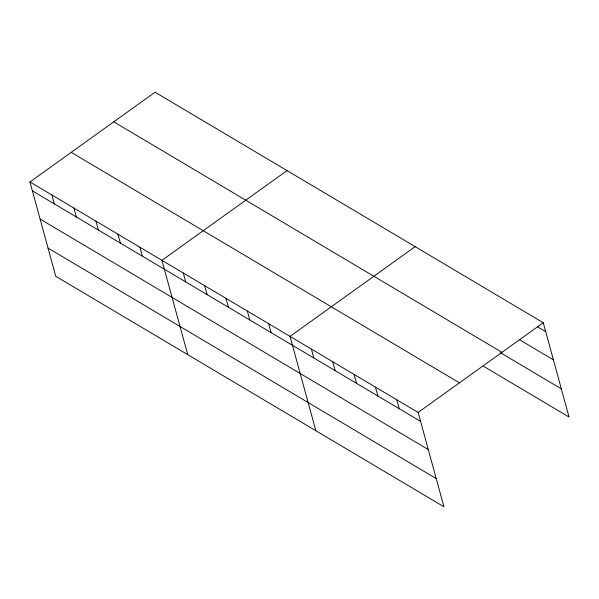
<?xml version="1.0" encoding="UTF-8"?>
<svg xmlns="http://www.w3.org/2000/svg" width="599" height="599" viewBox="0 0 599 599"><rect width="100%" height="100%" fill="white"/><g stroke="black" fill="none" stroke-linecap="round" stroke-linejoin="round"><path stroke-width="0.9" d="M29.95 181.954L418.139 412.456L443.941 506.784L55.752 276.281L29.95 181.954L155.059 92.216L543.248 322.719L569.05 417.046L483.648 366.333M287.041 170.588L161.932 260.325L187.742 354.653M415.144 246.653L290.036 336.391L315.838 430.718M418.139 412.456L543.248 322.719M537.775 326.934L545.682 331.636M519.393 339.626L553.394 359.819M113.773 121.829L501.962 352.332M500.45 352.706L561.338 388.856M71.236 152.341L459.426 382.843M32.391 190.871L420.573 421.374M40.103 219.054L428.285 449.557M48.047 248.098L436.229 478.594M396.785 399.78L399.226 408.69M375.438 387.096L377.879 396.014M354.084 374.42L356.525 383.338M332.737 361.744L335.178 370.661M311.383 349.067L313.824 357.985M268.681 323.715L271.122 332.632M247.335 311.038L249.776 319.948M225.988 298.354L228.421 307.272M204.633 285.678L207.074 294.596M183.287 273.002L185.72 281.919M139.934 247.26L142.375 256.177M117.936 234.202L120.377 243.119M95.945 221.143L98.378 230.053M73.947 208.078L76.387 216.995M51.948 195.019L54.389 203.93"/></g></svg>
